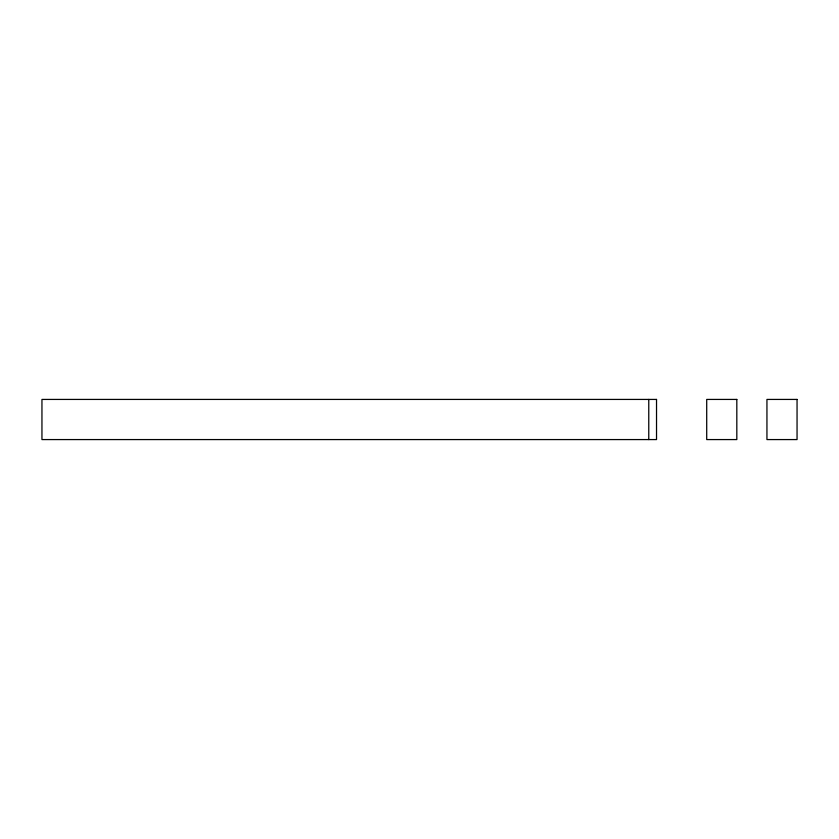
<?xml version="1.0" encoding="UTF-8"?>
<svg xmlns="http://www.w3.org/2000/svg" width="839" height="839" viewBox="0 0 839 839"><rect width="100%" height="100%" fill="white"/><g stroke="black" fill="none" stroke-linecap="round" stroke-linejoin="round"><path stroke-width="1.26" d="M648.767 399.427L648.767 439.573M656.528 399.427L41.95 399.427L41.95 439.573L656.528 439.573L656.528 399.427M736.82 399.427L706.711 399.427L706.711 439.573L736.82 439.573L736.82 399.427M797.05 399.427L766.94 399.427L766.94 439.573L797.05 439.573L797.05 399.427"/></g></svg>
